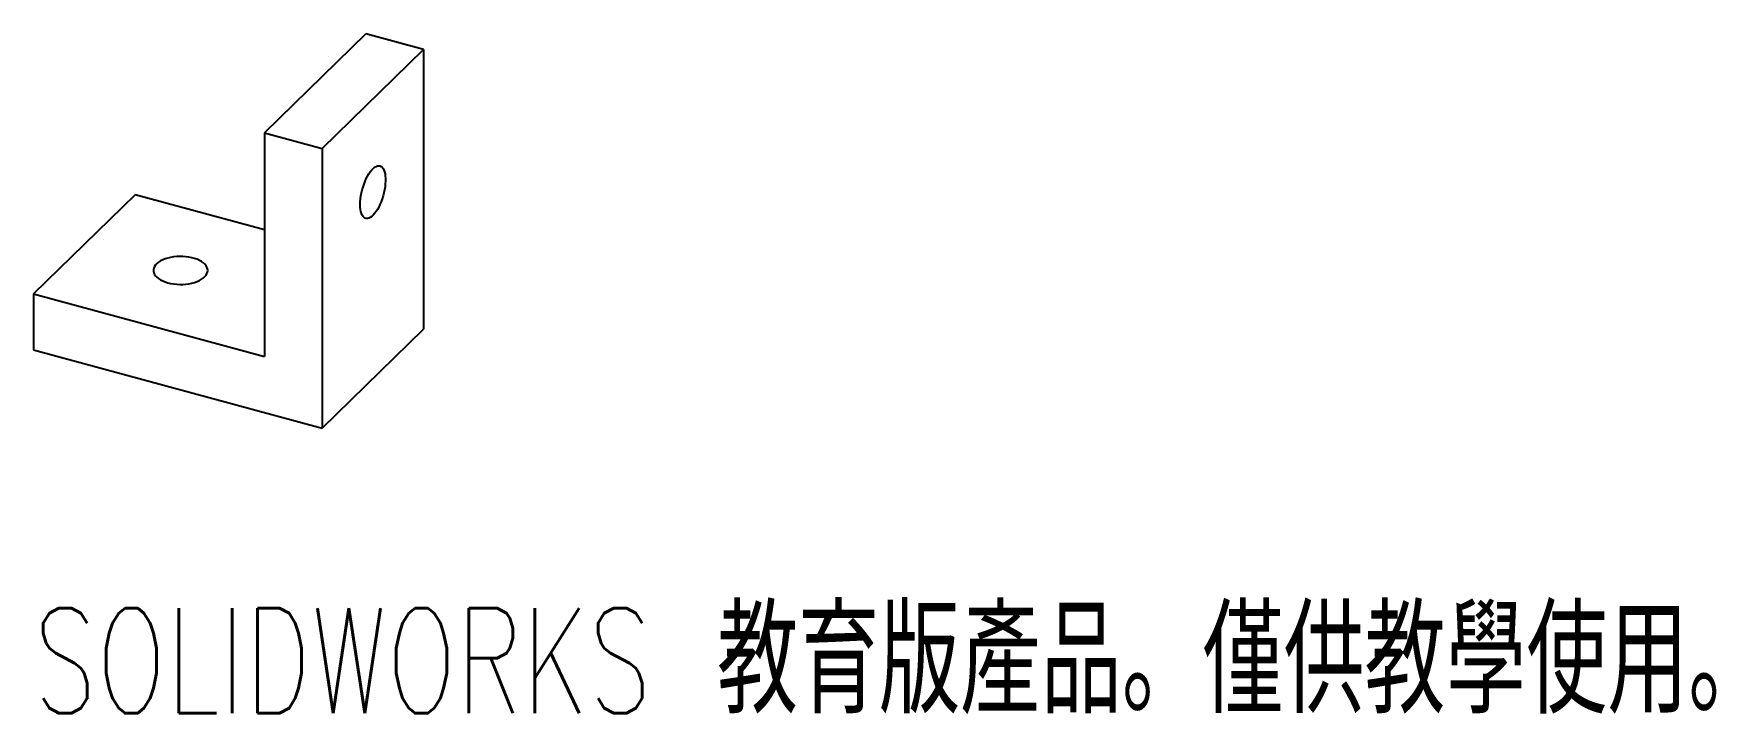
# Paper-space layout '_不等角視圖' of a CAD drawing. Header units: millimetres. Extents: x -9 to 68.4, y -17.2 to 14.1.
import ezdxf

# ---------------------------------------------------------------- set-up
doc = ezdxf.new("R2010")
doc.units = ezdxf.units.MM
doc.styles.add('SLDTEXTSTYLE0', font='TXT', dxfattribs={"width": 0.7, "bigfont": 'bigfont'})

psp = doc.layouts.new('_不等角視圖')

# ---------------------------------------------------------------- linework, layer by layer
at = {"color": 7, "linetype": 'Continuous', "lineweight": 25}
for p, q in [((6.313, 14.053), (1.646, 9.498)), ((8.967, 13.332), (6.313, 14.053)), ((4.3, 8.777), (8.967, 13.332)), ((8.967, 13.332), (8.967, 0.475)), ((1.646, 9.498), (1.646, -0.788)), ((1.646, 9.498), (4.3, 8.777)), ((4.3, 8.777), (4.3, -4.08)), ((-4.3, 6.652), (-8.967, 2.097)), ((1.646, 5.036), (-4.3, 6.652)), ((-8.967, 2.097), (-8.967, -0.475)), ((-8.967, 2.097), (1.646, -0.788)), ((4.3, -4.08), (8.967, 0.475)), ((-8.967, -0.475), (4.3, -4.08))]:
    psp.add_line(p, q, dxfattribs=at)
at = {"color": 7, "linetype": 'Continuous', "lineweight": 25, "flags": 128}
for points in [[(6.05, 6.2), (6.054, 6.325), (6.065, 6.457), (6.084, 6.593), (6.11, 6.731), (6.142, 6.869), (6.182, 7.006), (6.227, 7.14), (6.277, 7.27), (6.332, 7.392), (6.391, 7.507), (6.453, 7.612), (6.517, 7.706), (6.583, 7.788), (6.65, 7.856), (6.716, 7.911), (6.781, 7.95), (6.845, 7.974), (6.905, 7.982), (6.962, 7.975), (7.015, 7.952), (7.063, 7.913), (7.105, 7.859), (7.141, 7.792), (7.17, 7.71), (7.193, 7.617), (7.208, 7.513), (7.216, 7.399), (7.216, 7.276), (7.208, 7.147), (7.193, 7.013), (7.17, 6.876), (7.141, 6.738), (7.105, 6.6), (7.063, 6.464), (7.015, 6.332), (6.962, 6.206), (6.905, 6.087), (6.845, 5.977), (6.781, 5.877), (6.716, 5.789), (6.65, 5.714), (6.583, 5.653), (6.517, 5.606), (6.453, 5.574), (6.391, 5.558), (6.332, 5.557), (6.277, 5.573), (6.227, 5.604), (6.182, 5.65), (6.142, 5.711), (6.11, 5.785), (6.084, 5.873), (6.065, 5.972), (6.054, 6.081), (6.05, 6.2)], [(-2.794, 2.603), (-2.665, 2.572), (-2.529, 2.55), (-2.389, 2.535), (-2.247, 2.529), (-2.104, 2.531), (-1.963, 2.541), (-1.825, 2.56), (-1.692, 2.587), (-1.566, 2.621), (-1.448, 2.663), (-1.34, 2.711), (-1.243, 2.765), (-1.159, 2.824), (-1.089, 2.888), (-1.034, 2.956), (-0.994, 3.027), (-0.969, 3.099), (-0.961, 3.172), (-0.969, 3.246), (-0.994, 3.318), (-1.034, 3.389), (-1.089, 3.456), (-1.159, 3.52), (-1.243, 3.58), (-1.34, 3.634), (-1.448, 3.682), (-1.566, 3.724), (-1.692, 3.758), (-1.825, 3.785), (-1.963, 3.803), (-2.104, 3.814), (-2.247, 3.816), (-2.389, 3.81), (-2.529, 3.795), (-2.665, 3.772), (-2.794, 3.742), (-2.917, 3.704), (-3.03, 3.659), (-3.132, 3.608), (-3.222, 3.551), (-3.299, 3.489), (-3.362, 3.423), (-3.41, 3.354), (-3.443, 3.282), (-3.459, 3.209), (-3.459, 3.136), (-3.443, 3.063), (-3.41, 2.991), (-3.362, 2.922), (-3.299, 2.856), (-3.222, 2.794), (-3.132, 2.737), (-3.03, 2.686), (-2.917, 2.641), (-2.794, 2.603)]]:
    psp.add_lwpolyline(points, dxfattribs=at)

# ---------------------------------------------------------------- texts
at = {"color": 7, "linetype": 'Continuous', "insert": (-8.967, -12.35), "char_height": 4.83362, "attachment_point": 1, "style": 'SLDTEXTSTYLE0'}
psp.add_mtext('SOLIDWORKS 教育版產品。僅供教學使用。', dxfattribs=at)

doc.saveas('drawing.dxf')
